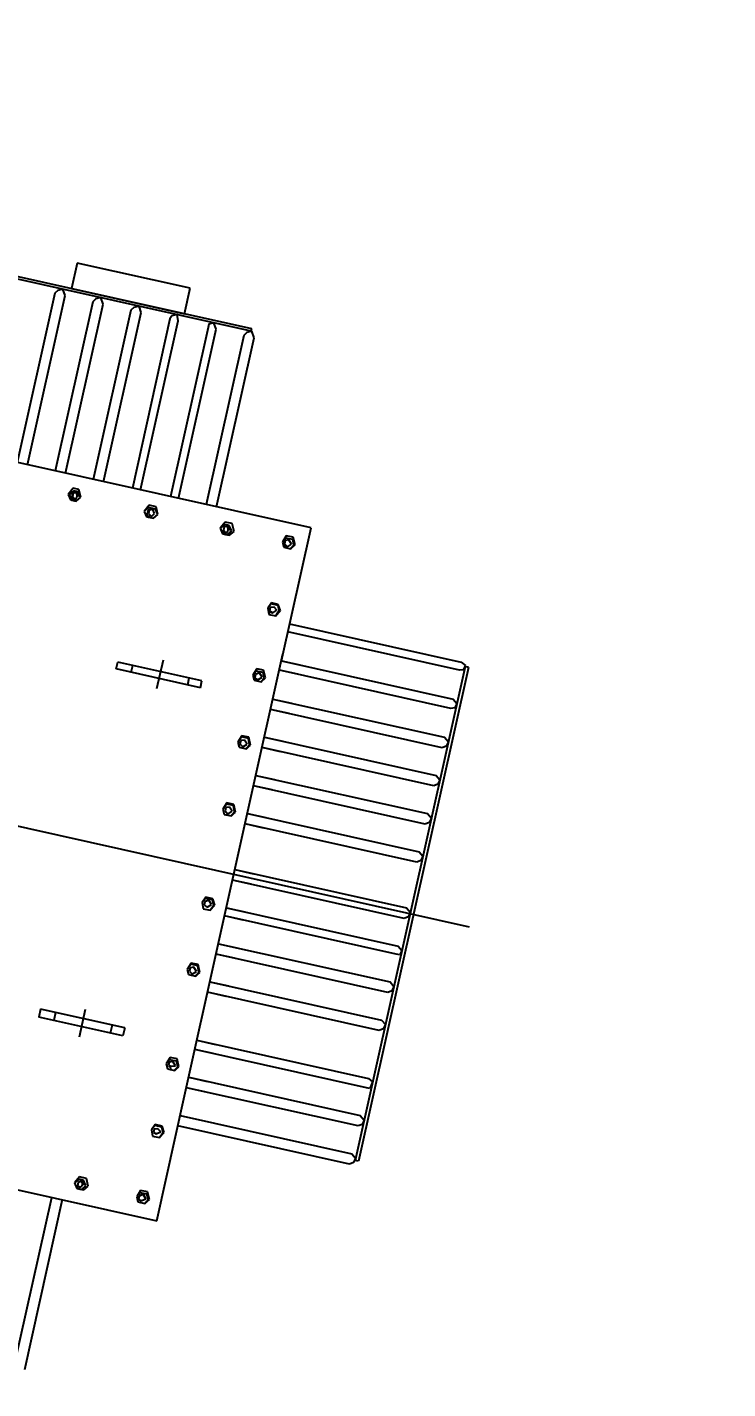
# Model space of a CAD drawing. Extents: x 5370511 to 5386565, y 1010429 to 1053793.
# Drawn here: x 5379988.658 to 5379989.365, y 1039797.157 to 1039798.53 of the extents above; entities that cross this region are included whole.
import ezdxf
from ezdxf import colors
from ezdxf.entities.mleader import LeaderData, LeaderLine
from ezdxf.math import Vec2, Vec3

# ---------------------------------------------------------------- set-up
doc = ezdxf.new("R2010")
doc.units = 0
doc.header["$PDMODE"] = 32
doc.header["$PDSIZE"] = 0.3
doc.layers.get('0').update_dxf_attribs({"linetype": 'CONTINUOUS'})
doc.layers.get('DEFPOINTS').update_dxf_attribs({"linetype": 'CONTINUOUS'})
doc.layers.add('ГП_сооружения', color=7, linetype='CONTINUOUS')
doc.layers.add('Эстакада ЭС', color=20, linetype='CONTINUOUS')
doc.layers.add('ЭС (тонкий)', color=7, linetype='CONTINUOUS', lineweight=25)
doc.styles.add('ГОСТ_НИПИ', font='gost_nipi.shx', dxfattribs={"oblique": 15})
doc.styles.add('ГОСТ_НИПИ_разм', font='gost_nipi.shx', dxfattribs={"width": 0.8, "oblique": 15, "height": 2.5})
doc.dimstyles.new('Лист М500', dxfattribs={"dimtxt": 2.5, "dimasz": 2.5, "dimexe": 2, "dimexo": 1, "dimgap": 1, "dimtad": 1, "dimdec": 1, "dimlfac": 0.5, "dimzin": 0, "dimdsep": 46, "dimtxsty": 'ГОСТ_НИПИ_разм', "dimblk": 'OBLIQUE', "dimcen": 0.09, "dimdle": 2, "dimaunit": 1, "dimadec": 0, "dimazin": 0, "dimtfac": 1, "dimtdec": 1, "dimtofl": 0, "dimtmove": 1, "dimatfit": 3, "dimldrblk": 'NONE', "dimfxl": 1, "dimtolj": 1, "dimtzin": 0, "dimarcsym": 0})

# ---------------------------------------------------------------- blocks, each defined once
blk = doc.blocks.new('A$C277B5DBA')
blk.add_line((0, 33.865), (0, -1.151))
for points in [[(-7.161, 3.716), (-7.161, 30.681)], [(7.161, 30.681), (7.161, 3.716)], [(-10.824, 28.607), (-10.824, 5.766)], [(-10.776, 28.607), (-10.776, 5.766)], [(-10.776, 9.651), (-10.728, 9.747)], [(-10.657, 9.58), (-10.776, 9.651)], [(-10.728, 9.747), (-10.657, 9.794)], [(-10.657, 9.794), (-7.161, 9.794)], [(-11.35, 7.149), (-11.35, 9.484)], [(-11.35, 9.484), (-10.824, 9.484)], [(-10.824, 9.484), (-10.824, 7.149)], [(-7.161, 9.58), (-10.657, 9.58)], [(-10.776, 8.865), (-10.728, 8.96)], [(-10.657, 8.793), (-10.776, 8.865)], [(-10.728, 8.96), (-10.657, 9.008)], [(-10.657, 9.008), (-7.161, 9.008)], [(-7.161, 8.793), (-10.657, 8.793)], [(-6.899, 8.579), (-6.755, 8.65)], [(-6.899, 8.459), (-6.899, 8.579)], [(-6.851, 8.555), (-6.755, 8.626)], [(-6.851, 8.459), (-6.851, 8.555)], [(-6.827, 8.483), (-6.803, 8.579)], [(-6.827, 8.483), (-6.803, 8.555)], [(-6.803, 8.579), (-6.683, 8.555)], [(-6.803, 8.555), (-6.731, 8.555)], [(-6.755, 8.65), (-6.659, 8.579)], [(-6.755, 8.626), (-6.659, 8.555)], [(-6.731, 8.555), (-6.683, 8.483)], [(-6.683, 8.555), (-6.683, 8.507)], [(-6.659, 8.579), (-6.659, 8.459)], [(-6.659, 8.555), (-6.659, 8.459)], [(-6.755, 8.388), (-6.899, 8.459)], [(-6.755, 8.388), (-6.851, 8.459)], [(-6.755, 8.459), (-6.827, 8.483)], [(-6.755, 8.412), (-6.827, 8.483)], [(-6.683, 8.483), (-6.755, 8.459)], [(-6.659, 8.459), (-6.755, 8.388)], [(-6.659, 8.459), (-6.755, 8.388)], [(-10.776, 8.078), (-10.728, 8.173)], [(-10.657, 8.007), (-10.776, 8.078)], [(-10.728, 8.173), (-10.657, 8.221)], [(-10.657, 8.221), (-7.161, 8.221)], [(-7.161, 8.007), (-10.657, 8.007)], [(-10.824, 7.149), (-11.35, 7.149)], [(-10.776, 7.292), (-10.728, 7.387)], [(-10.657, 7.244), (-10.776, 7.292)], [(-10.728, 7.387), (-10.657, 7.411)], [(-10.657, 7.411), (-7.161, 7.411)], [(-7.161, 7.244), (-10.657, 7.244)], [(-6.899, 7.006), (-6.755, 7.077)], [(-6.899, 6.863), (-6.899, 7.006)], [(-6.851, 7.006), (-6.755, 7.077)], [(-6.851, 6.863), (-6.851, 7.006)], [(-6.827, 6.91), (-6.803, 7.006)], [(-6.827, 6.91), (-6.803, 6.982)], [(-6.755, 6.863), (-6.827, 6.91)], [(-6.755, 6.863), (-6.827, 6.91)], [(-6.803, 7.006), (-6.683, 7.006)], [(-6.803, 6.982), (-6.731, 6.982)], [(-6.755, 7.077), (-6.659, 7.006)], [(-6.755, 7.077), (-6.659, 7.006)], [(-6.683, 6.91), (-6.755, 6.863)], [(-6.731, 6.982), (-6.683, 6.91)], [(-6.683, 7.006), (-6.683, 6.934)], [(-6.659, 7.006), (-6.659, 6.863)], [(-6.659, 7.006), (-6.659, 6.863)], [(-3.671, 5.194), (-3.671, 6.934)], [(-3.528, 6.934), (-3.671, 6.934)], [(-3.528, 5.194), (-3.528, 6.934)], [(3.504, 5.194), (3.504, 6.934)], [(3.504, 6.934), (3.671, 6.934)], [(3.671, 5.194), (3.671, 6.934)], [(-10.776, 6.529), (-10.728, 6.624)], [(-10.728, 6.624), (-10.657, 6.624)], [(-10.657, 6.624), (-7.161, 6.624)], [(-6.755, 6.791), (-6.899, 6.863)], [(-6.755, 6.791), (-6.851, 6.863)], [(-6.659, 6.863), (-6.755, 6.791)], [(-6.659, 6.863), (-6.755, 6.791)], [(-3.528, 6.624), (-3.671, 6.624)], [(3.504, 6.624), (3.671, 6.624)], [(-10.657, 6.457), (-10.776, 6.529)], [(-7.161, 6.457), (-10.657, 6.457)], [(-3.91, 6.052), (-3.313, 6.052)], [(3.313, 6.052), (3.886, 6.052)], [(-10.776, 5.742), (-10.728, 5.838)], [(-10.728, 5.838), (-10.657, 5.885)], [(-10.657, 5.885), (-7.161, 5.885)], [(10.681, 5.885), (7.161, 5.885)], [(-10.824, 5.766), (-10.776, 5.766)], [(-10.657, 5.671), (-10.776, 5.742)], [(-7.161, 5.671), (-10.657, 5.671)], [(-6.899, 5.432), (-6.755, 5.504)], [(-6.851, 5.432), (-6.755, 5.504)], [(-6.755, 5.504), (-6.659, 5.432)], [(-6.755, 5.504), (-6.659, 5.432)], [(6.636, 5.432), (6.779, 5.504)], [(6.683, 5.432), (6.779, 5.504)], [(6.779, 5.504), (6.875, 5.432)], [(6.779, 5.504), (6.875, 5.432)], [(7.161, 5.671), (10.681, 5.671)], [(-6.899, 5.289), (-6.899, 5.432)], [(-6.755, 5.218), (-6.899, 5.289)], [(-6.851, 5.337), (-6.851, 5.432)], [(-6.755, 5.266), (-6.851, 5.337)], [(-6.827, 5.361), (-6.803, 5.432)], [(-6.827, 5.361), (-6.803, 5.432)], [(-6.755, 5.337), (-6.827, 5.361)], [(-6.755, 5.289), (-6.827, 5.361)], [(-6.803, 5.432), (-6.731, 5.432)], [(-6.803, 5.432), (-6.683, 5.432)], [(-6.683, 5.361), (-6.755, 5.337)], [(-6.659, 5.337), (-6.755, 5.266)], [(-6.659, 5.289), (-6.755, 5.218)], [(-6.731, 5.432), (-6.683, 5.361)], [(-6.683, 5.432), (-6.683, 5.361)], [(-6.659, 5.432), (-6.659, 5.337)], [(-6.659, 5.432), (-6.659, 5.289)], [(-3.528, 5.456), (-3.671, 5.456)], [(3.504, 5.456), (3.671, 5.456)], [(6.636, 5.289), (6.636, 5.432)], [(6.779, 5.218), (6.636, 5.289)], [(6.683, 5.337), (6.683, 5.432)], [(6.683, 5.361), (6.755, 5.432)], [(6.779, 5.289), (6.683, 5.361)], [(6.779, 5.266), (6.683, 5.337)], [(6.707, 5.361), (6.755, 5.432)], [(6.779, 5.337), (6.707, 5.361)], [(6.755, 5.432), (6.827, 5.432)], [(6.755, 5.432), (6.827, 5.432)], [(6.827, 5.361), (6.779, 5.337)], [(6.875, 5.337), (6.779, 5.266)], [(6.875, 5.289), (6.779, 5.218)], [(6.827, 5.432), (6.827, 5.361)], [(6.827, 5.432), (6.851, 5.361)], [(6.875, 5.432), (6.875, 5.337)], [(6.875, 5.432), (6.875, 5.289)], [(-3.528, 5.194), (-3.671, 5.194)], [(3.504, 5.194), (3.671, 5.194)], [(-6.899, 4.169), (-6.755, 4.217)], [(-6.899, 4.026), (-6.899, 4.169)], [(-6.851, 4.169), (-6.755, 4.217)], [(-6.851, 4.026), (-6.851, 4.169)], [(-6.827, 4.098), (-6.803, 4.169)], [(-6.827, 4.098), (-6.803, 4.169)], [(-6.803, 4.169), (-6.731, 4.169)], [(-6.803, 4.169), (-6.683, 4.169)], [(-6.755, 4.217), (-6.659, 4.169)], [(-6.755, 4.217), (-6.659, 4.169)], [(-6.731, 4.169), (-6.683, 4.098)], [(-6.683, 4.169), (-6.683, 4.098)], [(-6.659, 4.169), (-6.659, 4.026)], [(-6.659, 4.169), (-6.659, 4.026)], [(-5.512, 4.169), (-5.392, 4.217)], [(-5.512, 4.026), (-5.512, 4.169)], [(-5.488, 4.169), (-5.392, 4.217)], [(-5.488, 4.026), (-5.488, 4.169)], [(-5.44, 4.098), (-5.416, 4.169)], [(-5.44, 4.098), (-5.416, 4.169)], [(-5.416, 4.169), (-5.345, 4.169)], [(-5.416, 4.169), (-5.321, 4.169)], [(-5.392, 4.217), (-5.273, 4.169)], [(-5.392, 4.217), (-5.273, 4.169)], [(-5.345, 4.169), (-5.321, 4.098)], [(-5.321, 4.169), (-5.321, 4.098)], [(-5.273, 4.169), (-5.273, 4.026)], [(-5.273, 4.169), (-5.273, 4.026)], [(-4.149, 4.169), (-4.006, 4.217)], [(-4.149, 4.026), (-4.149, 4.169)], [(-4.102, 4.169), (-4.006, 4.217)], [(-4.102, 4.026), (-4.102, 4.169)], [(-4.078, 4.098), (-4.03, 4.169)], [(-4.078, 4.098), (-4.03, 4.169)], [(-4.03, 4.169), (-3.958, 4.169)], [(-4.03, 4.169), (-3.934, 4.169)], [(-4.006, 4.217), (-3.91, 4.169)], [(-4.006, 4.217), (-3.91, 4.169)], [(-3.958, 4.169), (-3.934, 4.098)], [(-3.934, 4.169), (-3.934, 4.098)], [(-3.91, 4.169), (-3.91, 4.026)], [(-3.91, 4.169), (-3.91, 4.026)], [(-2.763, 4.169), (-2.619, 4.217)], [(-2.763, 4.026), (-2.763, 4.169)], [(-2.739, 4.169), (-2.619, 4.217)], [(-2.739, 4.026), (-2.739, 4.169)], [(-2.691, 4.098), (-2.667, 4.169)], [(-2.691, 4.098), (-2.667, 4.169)], [(-2.667, 4.169), (-2.595, 4.169)], [(-2.667, 4.169), (-2.595, 4.169)], [(-2.619, 4.217), (-2.524, 4.169)], [(-2.619, 4.217), (-2.524, 4.169)], [(-2.595, 4.169), (-2.548, 4.098)], [(-2.595, 4.169), (-2.548, 4.098)], [(-2.524, 4.169), (-2.524, 4.026)], [(-2.524, 4.169), (-2.524, 4.026)], [(-1.376, 4.169), (-1.233, 4.217)], [(-1.376, 4.026), (-1.376, 4.169)], [(-1.352, 4.169), (-1.233, 4.217)], [(-1.352, 4.026), (-1.352, 4.169)], [(-1.305, 4.098), (-1.281, 4.169)], [(-1.305, 4.098), (-1.281, 4.169)], [(-1.281, 4.169), (-1.209, 4.169)], [(-1.281, 4.169), (-1.209, 4.169)], [(-1.233, 4.217), (-1.137, 4.169)], [(-1.233, 4.217), (-1.137, 4.169)], [(-1.209, 4.169), (-1.161, 4.098)], [(-1.209, 4.169), (-1.161, 4.098)], [(-1.137, 4.169), (-1.137, 4.026)], [(-1.137, 4.169), (-1.137, 4.026)], [(0.574, 4.169), (0.693, 4.217)], [(0.574, 4.026), (0.574, 4.169)], [(0.598, 4.169), (0.693, 4.217)], [(0.598, 4.026), (0.598, 4.169)], [(0.622, 4.098), (0.669, 4.169)], [(0.622, 4.098), (0.669, 4.169)], [(0.669, 4.169), (0.741, 4.169)], [(0.669, 4.169), (0.741, 4.169)], [(0.693, 4.217), (0.813, 4.169)], [(0.693, 4.217), (0.813, 4.169)], [(0.741, 4.169), (0.765, 4.098)], [(0.741, 4.169), (0.765, 4.098)], [(0.813, 4.169), (0.813, 4.026)], [(0.813, 4.169), (0.813, 4.026)], [(1.936, 4.169), (2.08, 4.217)], [(1.936, 4.026), (1.936, 4.169)], [(1.96, 4.169), (2.08, 4.217)], [(1.96, 4.026), (1.96, 4.169)], [(2.008, 4.098), (2.032, 4.169)], [(2.008, 4.098), (2.032, 4.169)], [(2.032, 4.169), (2.104, 4.169)], [(2.032, 4.169), (2.104, 4.169)], [(2.08, 4.217), (2.175, 4.169)], [(2.08, 4.217), (2.175, 4.169)], [(2.104, 4.169), (2.152, 4.098)], [(2.104, 4.169), (2.152, 4.098)], [(2.175, 4.169), (2.175, 4.026)], [(2.175, 4.169), (2.175, 4.026)], [(3.886, 4.169), (4.03, 4.217)], [(3.886, 4.026), (3.886, 4.169)], [(3.934, 4.169), (4.03, 4.217)], [(3.934, 4.026), (3.934, 4.169)], [(3.958, 4.098), (3.982, 4.169)], [(3.958, 4.098), (3.982, 4.169)], [(3.982, 4.169), (4.054, 4.169)], [(3.982, 4.169), (4.054, 4.169)], [(4.03, 4.217), (4.125, 4.169)], [(4.03, 4.217), (4.125, 4.169)], [(4.054, 4.169), (4.054, 4.098)], [(4.054, 4.169), (4.102, 4.098)], [(4.125, 4.169), (4.125, 4.026)], [(4.125, 4.169), (4.125, 4.026)], [(5.273, 4.169), (5.392, 4.217)], [(5.273, 4.026), (5.273, 4.169)], [(5.297, 4.169), (5.392, 4.217)], [(5.297, 4.026), (5.297, 4.169)], [(5.345, 4.098), (5.369, 4.169)], [(5.345, 4.098), (5.369, 4.169)], [(5.369, 4.169), (5.44, 4.169)], [(5.369, 4.169), (5.44, 4.169)], [(5.392, 4.217), (5.512, 4.169)], [(5.392, 4.217), (5.512, 4.169)], [(5.44, 4.169), (5.44, 4.098)], [(5.44, 4.169), (5.464, 4.098)], [(5.512, 4.169), (5.512, 4.026)], [(5.512, 4.169), (5.512, 4.026)], [(6.636, 4.169), (6.779, 4.217)], [(6.636, 4.026), (6.636, 4.169)], [(6.683, 4.169), (6.779, 4.217)], [(6.683, 4.026), (6.683, 4.169)], [(6.683, 4.098), (6.755, 4.169)], [(6.707, 4.098), (6.755, 4.169)], [(6.755, 4.169), (6.827, 4.169)], [(6.755, 4.169), (6.827, 4.169)], [(6.779, 4.217), (6.875, 4.169)], [(6.779, 4.217), (6.875, 4.169)], [(6.827, 4.169), (6.827, 4.098)], [(6.827, 4.169), (6.851, 4.098)], [(6.875, 4.169), (6.875, 4.026)], [(6.875, 4.169), (6.875, 4.026)], [(-6.755, 3.955), (-6.899, 4.026)], [(-6.755, 3.979), (-6.851, 4.026)], [(-6.755, 4.026), (-6.827, 4.098)], [(-6.755, 4.026), (-6.827, 4.098)], [(-6.683, 4.098), (-6.755, 4.026)], [(-6.659, 4.026), (-6.755, 3.979)], [(-6.659, 4.026), (-6.755, 3.955)], [(-5.392, 3.955), (-5.512, 4.026)], [(-5.392, 3.979), (-5.488, 4.026)], [(-5.392, 4.026), (-5.44, 4.098)], [(-5.392, 4.026), (-5.44, 4.098)], [(-5.321, 4.098), (-5.392, 4.026)], [(-5.273, 4.026), (-5.392, 3.979)], [(-5.273, 4.026), (-5.392, 3.955)], [(-4.006, 3.955), (-4.149, 4.026)], [(-4.006, 3.979), (-4.102, 4.026)], [(-4.006, 4.026), (-4.078, 4.098)], [(-4.006, 4.026), (-4.078, 4.098)], [(-3.934, 4.098), (-4.006, 4.026)], [(-3.91, 4.026), (-4.006, 3.979)], [(-3.91, 4.026), (-4.006, 3.955)], [(-2.619, 3.955), (-2.763, 4.026)], [(-2.619, 3.979), (-2.739, 4.026)], [(-2.619, 4.026), (-2.691, 4.098)], [(-2.619, 4.026), (-2.691, 4.098)], [(-2.548, 4.098), (-2.619, 4.026)], [(-2.524, 4.026), (-2.619, 3.979)], [(-2.524, 4.026), (-2.619, 3.955)], [(-1.233, 3.955), (-1.376, 4.026)], [(-1.233, 3.979), (-1.352, 4.026)], [(-1.233, 4.026), (-1.305, 4.098)], [(-1.233, 4.026), (-1.305, 4.098)], [(-1.161, 4.098), (-1.233, 4.026)], [(-1.137, 4.026), (-1.233, 3.979)], [(-1.137, 4.026), (-1.233, 3.955)], [(0.693, 3.955), (0.574, 4.026)], [(0.693, 3.979), (0.598, 4.026)], [(0.693, 4.026), (0.622, 4.098)], [(0.693, 4.026), (0.622, 4.098)], [(0.765, 4.098), (0.693, 4.026)], [(0.813, 4.026), (0.693, 3.979)], [(0.813, 4.026), (0.693, 3.955)], [(2.08, 3.955), (1.936, 4.026)], [(2.08, 3.979), (1.96, 4.026)], [(2.08, 4.026), (2.008, 4.098)], [(2.08, 4.026), (2.008, 4.098)], [(2.152, 4.098), (2.08, 4.026)], [(2.175, 4.026), (2.08, 3.979)], [(2.175, 4.026), (2.08, 3.955)], [(4.03, 3.955), (3.886, 4.026)], [(4.03, 3.979), (3.934, 4.026)], [(4.03, 4.026), (3.958, 4.098)], [(4.03, 4.026), (3.958, 4.098)], [(4.054, 4.098), (4.03, 4.026)], [(4.125, 4.026), (4.03, 3.979)], [(4.125, 4.026), (4.03, 3.955)], [(5.392, 3.955), (5.273, 4.026)], [(5.392, 3.979), (5.297, 4.026)], [(5.392, 4.026), (5.345, 4.098)], [(5.392, 4.026), (5.345, 4.098)], [(5.44, 4.098), (5.392, 4.026)], [(5.512, 4.026), (5.392, 3.979)], [(5.512, 4.026), (5.392, 3.955)], [(6.779, 3.955), (6.636, 4.026)], [(6.779, 4.026), (6.683, 4.098)], [(6.779, 3.979), (6.683, 4.026)], [(6.779, 4.026), (6.707, 4.098)], [(6.827, 4.098), (6.779, 4.026)], [(6.875, 4.026), (6.779, 3.979)], [(6.875, 4.026), (6.779, 3.955)], [(-4.412, 3.716), (-7.161, 3.716)], [(-5.177, 3.716), (-5.177, 0.167)], [(-5.01, 0.167), (-5.01, 3.716)], [(4.58, 3.716), (-4.556, 3.716)], [(-4.412, 3.716), (-4.412, 3.335)], [(-4.412, 3.716), (-4.412, 0.167)], [(-4.221, 3.335), (-4.221, 3.716)], [(-4.221, 0.167), (-4.221, 3.716)], [(-3.623, 3.716), (-3.623, 3.335)], [(-3.623, 3.716), (-3.623, 0.167)], [(-3.408, 3.335), (-3.408, 3.716)], [(-3.408, 0.167), (-3.408, 3.716)], [(-2.835, 3.716), (-2.835, 3.335)], [(-2.835, 3.716), (-2.835, 0.167)], [(-2.619, 3.335), (-2.619, 3.716)], [(-2.619, 0.167), (-2.619, 3.716)], [(-2.046, 3.716), (-2.046, 3.335)], [(-2.046, 3.716), (-2.046, 0.167)], [(-1.83, 3.335), (-1.83, 3.716)], [(-1.83, 0.167), (-1.83, 3.716)], [(-1.257, 3.716), (-1.257, 3.335)], [(-1.257, 3.716), (-1.257, 0.167)], [(-1.042, 3.335), (-1.042, 3.716)], [(-1.042, 0.167), (-1.042, 3.716)], [(-0.096, 3.716), (-0.096, 3.335)], [(-0.096, 3.716), (-0.096, 0.167)], [(0.12, 3.335), (0.12, 3.716)], [(0.12, 0.167), (0.12, 3.716)], [(0.693, 3.716), (0.693, 3.335)], [(0.693, 3.716), (0.693, 0.167)], [(0.861, 3.335), (0.861, 3.716)], [(0.861, 0.167), (0.861, 3.716)], [(1.434, 3.716), (1.434, 3.335)], [(1.434, 3.716), (1.434, 0.167)], [(1.65, 3.335), (1.65, 3.716)], [(1.65, 0.167), (1.65, 3.716)], [(2.223, 3.716), (2.223, 3.335)], [(2.223, 3.716), (2.223, 0.167)], [(2.438, 3.335), (2.438, 3.716)], [(2.438, 0.167), (2.438, 3.716)], [(3.432, 3.716), (3.432, 3.335)], [(3.432, 3.716), (3.432, 0.167)], [(3.623, 3.335), (3.623, 3.716)], [(3.623, 0.167), (3.623, 3.716)], [(4.197, 3.716), (4.197, 3.335)], [(4.197, 3.716), (4.197, 0.167)], [(4.412, 3.335), (4.412, 3.716)], [(4.412, 0.167), (4.412, 3.716)], [(7.161, 3.716), (4.58, 3.716)], [(4.986, 3.716), (4.986, 0.167)], [(5.201, 0.167), (5.201, 3.716)], [(-5.177, 0.167), (-5.129, 0.072)], [(-5.129, 0.072), (-5.034, 0.095)], [(-5.106, 0.072), (5.106, 0.072)], [(-5.106, 0), (-5.106, 0.072)], [(-5.106, 0), (5.106, 0)], [(-5.034, 0.095), (-5.01, 0.167)], [(-4.412, 0.167), (-4.341, 0.072)], [(-4.341, 0.072), (-4.245, 0.095)], [(-4.245, 0.095), (-4.221, 0.167)], [(-3.623, 0.167), (-3.552, 0.072)], [(-3.552, 0.072), (-3.456, 0.095)], [(-3.456, 0.095), (-3.408, 0.167)], [(-2.835, 0.167), (-2.763, 0.072)], [(-2.763, 0.072), (-2.667, 0.095)], [(-2.667, 0.095), (-2.619, 0.167)], [(-2.046, 0.167), (-1.974, 0.072)], [(-1.974, 0.072), (-1.878, 0.095)], [(-1.878, 0.095), (-1.83, 0.167)], [(-1.257, 0.167), (-1.185, 0.072)], [(-1.185, 0.072), (-1.089, 0.095)], [(-1.089, 0.095), (-1.042, 0.167)], [(-0.096, 0.167), (-0.024, 0.072)], [(-0.024, 0.072), (0.072, 0.095)], [(0.072, 0.095), (0.12, 0.167)], [(0.693, 0.167), (0.765, 0.072)], [(0.765, 0.072), (0.861, 0.095)], [(0.861, 0.095), (0.861, 0.167)], [(1.434, 0.167), (1.506, 0.072)], [(1.506, 0.072), (1.602, 0.095)], [(1.602, 0.095), (1.65, 0.167)], [(2.223, 0.167), (2.295, 0.072)], [(2.295, 0.072), (2.391, 0.095)], [(2.391, 0.095), (2.438, 0.167)], [(3.432, 0.167), (3.48, 0.072)], [(3.48, 0.072), (3.623, 0.095)], [(3.623, 0.095), (3.623, 0.167)], [(4.197, 0.167), (4.269, 0.072)], [(4.269, 0.072), (4.364, 0.095)], [(4.364, 0.095), (4.412, 0.167)], [(4.986, 0.167), (5.058, 0.072)], [(5.058, 0.072), (5.153, 0.095)], [(5.106, 0), (5.106, 0.072)], [(5.153, 0.095), (5.201, 0.167)]]:
    blk.add_lwpolyline(points)
blk = doc.blocks.new('*U522')
blk.add_blockref('A$C277B5DBA', (0, 0))
blk = doc.blocks.new('*U83')
at = {"layer": 'ЭС (тонкий)', "color": 253, "transparency": 33554687, "xscale": -1, "rotation": 90}
blk.add_blockref('*U522', (259.352, -74.322), dxfattribs=at)
blk = doc.blocks.new('_Oblique')
at = {"color": 0, "linetype": 'ByBlock', "lineweight": -2}
blk.add_line((-0.5, -0.5), (0.5, 0.5), dxfattribs=at)
blk = doc.blocks.new('*D204')
at = {"layer": 'DEFPOINTS', "color": 0, "lineweight": 15, "transparency": 16777216}
for p in [(5379980.0779, 1039792.6812), (5379990.1555, 1039790.437), (5379989.286, 1039786.5326)]:
    blk.add_point(p, dxfattribs=at)
at = {"layer": 'Эстакада ЭС', "color": 0, "lineweight": -2, "transparency": 16777216}
for p, q in [((5379975.8858, 1039792.8336), (5379976.7618, 1039796.7669)), ((5379978.7737, 1039786.8247), (5379980.5127, 1039794.6334)), ((5379989.1794, 1039790.6543), (5379978.1258, 1039793.1159)), ((5379979.6432, 1039790.729), (5379975.8858, 1039792.8336)), ((5379988.3099, 1039786.75), (5379977.2563, 1039789.2116))]:
    blk.add_line(p, q, dxfattribs=at)
at = {"layer": 'Эстакада ЭС', "color": 0, "lineweight": -2, "transparency": 16777216, "xscale": 1.25, "yscale": 1.25, "zscale": 1.25}
for p, rotation in [((5379980.0779, 1039792.6812), 77.44524128354306), ((5379979.2084, 1039788.7768), 257.4452412835431)]:
    blk.add_blockref('_Oblique', p, dxfattribs=dict(at, rotation=rotation))
at = {"layer": 'Эстакада ЭС', "color": 0, "transparency": 16777216, "insert": (5379974.7377, 1039795.1535), "char_height": 2.5, "attachment_point": 5, "rotation": 77.4452, "style": 'ГОСТ_НИПИ_разм'}
blk.add_mtext('\\A1;{\\H0.5x;4.0}', dxfattribs=at)
blk = doc.blocks.new('_None')

msp = doc.modelspace()

# ---------------------------------------------------------------- block references
at = {"layer": 'ГП_сооружения', "color": 1, "lineweight": 15, "xscale": 0.05, "yscale": 0.05, "zscale": 0.05, "rotation": 347.4452412677718}
msp.add_blockref('*U83', (5379977.1981, 1039804.0813), dxfattribs=at)

# ---------------------------------------------------------------- next in the draw order: dimensions: what is measured, and where the dimension line sits
at = {"layer": 'Эстакада ЭС'}
dim = msp.add_linear_dim(base=(5379980.0779, 1039792.6812), p1=(5379989.286, 1039786.5326), p2=(5379990.1555, 1039790.437), angle=77.4452, text='{\\H0.5x;<>}', dimstyle='Лист М500', override={"dimasz": 1.25, "dimlfac": 1}, dxfattribs=at)
dim.commit()
dim.dimension.update_dxf_attribs({"geometry": '*D204', "text_midpoint": (5379974.5171, 1039794.1629)})

# ---------------------------------------------------------------- next in the draw order: leaders
ml = msp.add_multileader_mtext('Standard', dxfattribs=at)
ml.set_content('{\\Fgost_ful|c204;\\W0.8;2-х ярусная балка \\Pкабельной эстакады\\P\\fArial|b0|i0|c204|p34;\\Q0;□\\fMS Shell Dlg 2|b0|i0|c204|p0;\\Q15; \\Fgost_ful|c204;140х140х5}', color=256, style='ГОСТ_НИПИ')
ml.set_leader_properties()
ml.set_arrow_properties(name='NONE')
ml.build(insert=Vec2(0, 0))
ml.multileader.update_dxf_attribs({"text_left_attachment_type": 6, "text_right_attachment_type": 6, "dogleg_length": 0.36, "arrow_head_size": 2})
ctx = ml.context
ctx.base_point, ctx.char_height, ctx.arrow_head_size, ctx.landing_gap_size, ctx.plane_origin, ctx.plane_x_axis, ctx.plane_y_axis = Vec3(5379979.1411, 1039811.6706), 1.25, 2, 0.25, Vec3(5379922.2249, 1039773.3912), Vec3(0.976089, -0.217373), Vec3(0.217373, 0.976089)
ctx.left_attachment, ctx.right_attachment, ctx.text_align_type = 6, 6, 1
notes = []
notes.append((ctx, [(0, (1, 1, 0), (5379978.9654, 1039811.7097), (0.976089, -0.217373), 0.18, [(2, [(5379969.4969, 1039805.7963), (5379968.5878, 1039820.5538), (5379989.5731, 1039831.5698)], 0, [])])]))
ctx.mtext.insert, ctx.mtext.text_direction, ctx.mtext.rotation, ctx.mtext.alignment, ctx.mtext.flow_direction = Vec3(5379986.305, 1039811.6119), Vec3(0.976089, -0.217373), 6.064063, 2, 5
for ctx, leaders in notes:
    for number, flags, end, landing, length, lines in leaders:
        leader = LeaderData()
        leader.index, (leader.has_last_leader_line, leader.has_dogleg_vector, leader.attachment_direction) = number, flags
        leader.last_leader_point, leader.dogleg_vector, leader.dogleg_length = Vec3(end), Vec3(landing), length
        for number, points, colour, breaks in lines:
            line = LeaderLine()
            line.index, line.vertices, line.color, line.breaks = number, Vec3.list(points), colors.encode_raw_color(colour), breaks
            leader.lines.append(line)
        ctx.leaders.append(leader)

doc.saveas('drawing.dxf')
